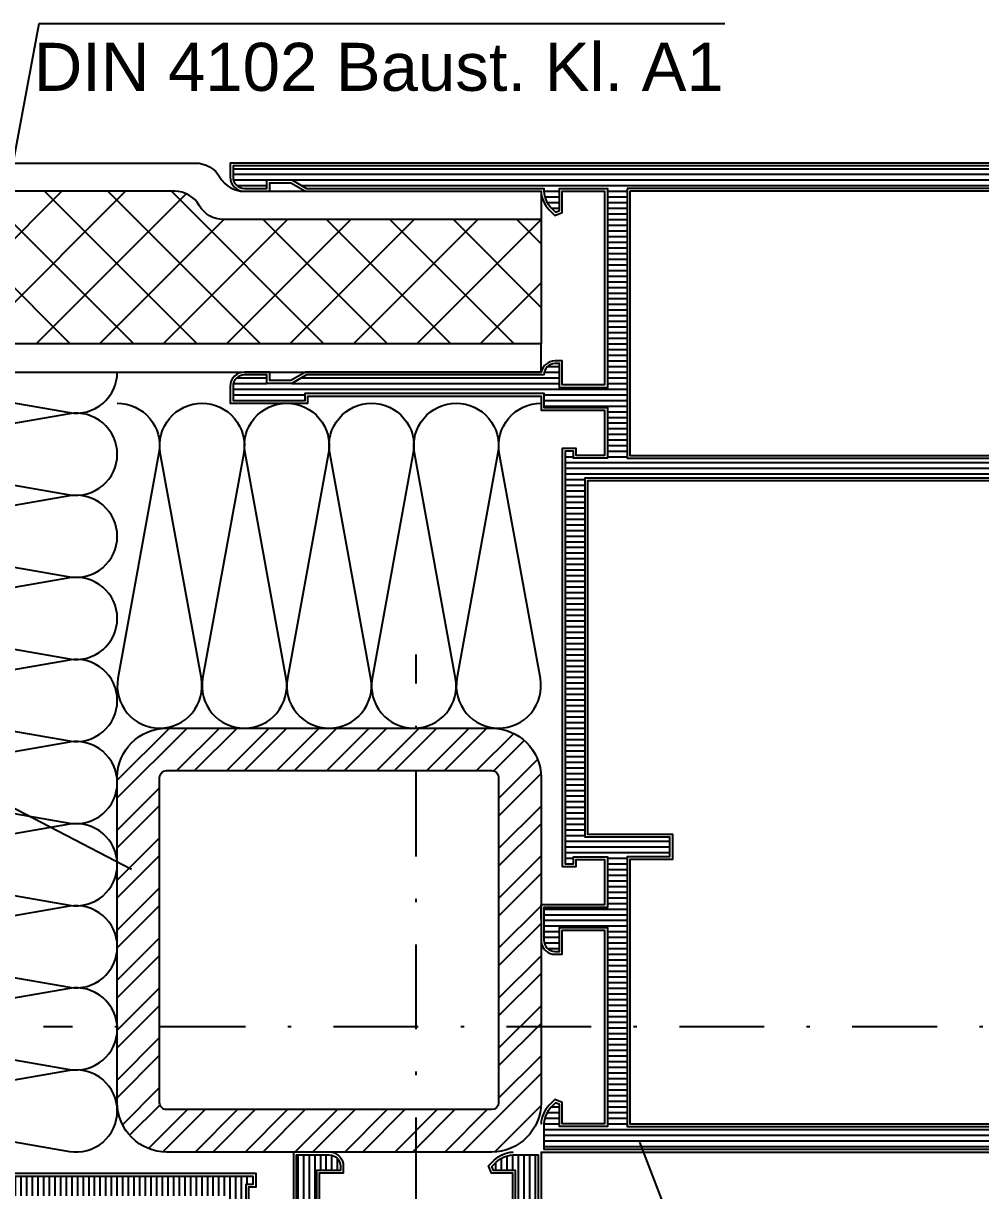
# Model space of a CAD drawing. Extents: x 13 to 201, y 43 to 254.
# Drawn here: x 46.68 to 80.56, y 188.13 to 229.44 of the extents above; entities that cross this region are included whole.
import ezdxf
from ezdxf.enums import TextEntityAlignment as Align

# ---------------------------------------------------------------- set-up
doc = ezdxf.new("R2010")
doc.units = 0
doc.header["$LTSCALE"] = 6
doc.linetypes.add('AUSGEZOGEN', pattern=[0])
doc.linetypes.add('CENTER', pattern=[1.02, 0.5, -0.25, 0.02, -0.25])
for name, color, linetype in [('CENT_18', 3, 'CENTER'), ('CONST18', 3, 'CONTINUOUS'), ('CONST25', 3, 'CONTINUOUS'), ('CONST35', 2, 'CONTINUOUS'), ('CONST50', 1, 'AUSGEZOGEN'), ('IS_PAR', 3, 'CONTINUOUS'), ('KH_NOR', 7, 'CONTINUOUS'), ('KH_PAR', 3, 'CONTINUOUS'), ('PNR', 7, 'CONTINUOUS')]:
    doc.layers.add(name, color=color, linetype=linetype)
doc.styles.add('SWISSL', font='swissl.ttf')

# ---------------------------------------------------------------- blocks, each defined once
blk = doc.blocks.new('*U107', base_point=(-320.9999189238257, 100.997290139497))
at = {"layer": 'CONST25'}
for points in [[(-343.9999999999693, 153.2921107541571, -0.4641480050801155), (-340.6105687930205, 156.1567515459372), (-324.3893501307745, 153.3327377743026, 0.4641480050801154), (-320.9999189238257, 156.1973785660827, 0.4641480050801154)], [(-320.9999189238257, 150.3868429422315, 0.4641480050801154), (-324.3893501307745, 153.2514837340116), (-340.6105687930205, 150.427469962377, -0.4641480050801155), (-343.9999999999693, 153.2921107541571, -0.4641480050801155)], [(-343.9999999999693, 147.481575130306, -0.4641480050801155), (-340.6105687930205, 150.3462159220861), (-324.3893501307745, 147.5222021504515, 0.4641480050801154), (-320.9999189238257, 150.3868429422316, 0.4641480050801154)], [(-320.9999189238257, 144.5763073183804, 0.4641480050801154), (-324.3893501307745, 147.4409481101605), (-340.6105687930205, 144.6169343385259, -0.4641480050801155), (-343.9999999999693, 147.481575130306, -0.4641480050801155)], [(-343.9999999999693, 141.6710395064549, -0.4641480050801155), (-340.6105687930205, 144.535680298235), (-324.3893501307745, 141.7116665266004, 0.4641480050801154), (-320.9999189238257, 144.5763073183805, 0.4641480050801154)], [(-320.9999189238257, 138.7657716945293, 0.4641480050801154), (-324.3893501307745, 141.6304124863094), (-340.6105687930205, 138.8063987146748, -0.4641480050801155), (-343.9999999999693, 141.6710395064549, -0.4641480050801155)], [(-343.9999999999693, 135.8605038826038, -0.4641480050801155), (-340.6105687930205, 138.7251446743838), (-324.3893501307745, 135.9011309027493, 0.4641480050801154), (-320.9999189238257, 138.7657716945293, 0.4641480050801154)], [(-320.9999189238257, 132.9552360706782, 0.4641480050801154), (-324.3893501307745, 135.8198768624583), (-340.6105687930205, 132.9958630908237, -0.4641480050801155), (-343.9999999999693, 135.8605038826038, -0.4641480050801155)], [(-343.9999999999693, 130.0499682587526, -0.4641480050801155), (-340.6105687930205, 132.9146090505327), (-324.3893501307745, 130.0905952788981, 0.4641480050801154), (-320.9999189238257, 132.9552360706782, 0.4641480050801154)], [(-320.9999189238257, 127.1447004468271, 0.4641480050801154), (-324.3893501307745, 130.0093412386072), (-340.6105687930205, 127.1853274669726, -0.4641480050801155), (-343.9999999999693, 130.0499682587527, -0.4641480050801155)], [(-343.9999999999693, 124.2394326349015, -0.4641480050801155), (-340.6105687930205, 127.1040734266816), (-324.3893501307745, 124.280059655047, 0.4641480050801154), (-320.9999189238257, 127.1447004468271, 0.4641480050801154)], [(-320.9999189238257, 121.334164822976, 0.4641480050801154), (-324.3893501307745, 124.1988056147561), (-340.6105687930205, 121.3747918431215, -0.4641480050801155), (-343.9999999999693, 124.2394326349016, -0.4641480050801155)], [(-343.9999999999693, 118.4288970110504, -0.4641480050801155), (-340.6105687930205, 121.2935378028305), (-324.3893501307745, 118.4695240311959, 0.4641480050801154), (-320.9999189238257, 121.334164822976, 0.4641480050801154)], [(-320.9999189238257, 115.5236291991249, 0.4641480050801154), (-324.3893501307745, 118.3882699909049), (-340.6105687930205, 115.5642562192704, -0.4641480050801155), (-343.9999999999693, 118.4288970110504, -0.4641480050801155)], [(-343.9999999999693, 112.6183613871993, -0.4641480050801155), (-340.6105687930205, 115.4830021789794), (-324.3893501307745, 112.6589884073448, 0.4641480050801154), (-320.9999189238257, 115.5236291991249, 0.4641480050801154)], [(-320.9999189238257, 109.7130935752737, 0.4641480050801154), (-324.3893501307745, 112.5777343670538), (-340.6105687930205, 109.7537205954192, -0.4641480050801155), (-343.9999999999693, 112.6183613871993, -0.4641480050801155)], [(-343.9999999999693, 106.8078257633482, -0.4641480050801155), (-340.6105687930205, 109.6724665551282), (-324.3893501307745, 106.8484527834937, 0.4641480050801154), (-320.9999189238257, 109.7130935752737, 0.4641480050801154)], [(-320.9999189238257, 103.9025579514226, 0.4641480050801154), (-324.3893501307745, 106.7671987432027), (-340.6105687930205, 103.9431849715681, -0.4641480050801155), (-343.9999999999693, 106.8078257633482, -0.4641480050801155)], [(-343.9999999999693, 100.997290139497, -0.4641480050801155), (-340.6105687930205, 103.8619309312771), (-324.3893501307745, 101.0379171596425, 0.4641480050801154), (-320.9999189238257, 103.9025579514226, 0.4641480050801154)]]:
    blk.add_lwpolyline(points, format="xyb", dxfattribs=at)
blk = doc.blocks.new('*U108', base_point=(-320.9998758119029, 130.997290139497))
at = {"layer": 'CONST25'}
for points in [[(-320.9998758119029, 153.9973152155592, -0.46634350449805), (-318.0457850364109, 150.4763458652355), (-320.9542418846189, 134.5182594898208, 0.46634350449805), (-318.000151109127, 130.9972901394971, 0.46634350449805)], [(-318.000151109127, 130.997290139497, 0.46634350449805), (-315.046060333635, 134.5182594898208), (-317.954517181843, 150.4763458652355, -0.46634350449805), (-315.0004264063511, 153.9973152155592, -0.46634350449805)], [(-315.0004264063511, 153.9973152155592, -0.46634350449805), (-312.0463356308591, 150.4763458652355), (-314.9547924790671, 134.5182594898208, 0.46634350449805), (-312.0007017035752, 130.9972901394971, 0.46634350449805)], [(-312.0007017035752, 130.997290139497, 0.46634350449805), (-309.0466109280832, 134.5182594898208), (-311.9550677762912, 150.4763458652355, -0.46634350449805), (-309.0009770007993, 153.9973152155592, -0.46634350449805)], [(-309.0009770007993, 153.9973152155592, -0.46634350449805), (-306.0468862253073, 150.4763458652355), (-308.9553430735153, 134.5182594898208, 0.46634350449805), (-306.0012522980234, 130.9972901394971, 0.46634350449805)], [(-306.0012522980234, 130.997290139497, 0.46634350449805), (-303.0471615225314, 134.5182594898208), (-305.9556183707394, 150.4763458652355, -0.46634350449805), (-303.0015275952475, 153.9973152155592, -0.46634350449805)], [(-303.0015275952475, 153.9973152155592, -0.46634350449805), (-300.0474368197555, 150.4763458652355), (-302.9558936679636, 134.5182594898208, 0.46634350449805), (-300.0018028924716, 130.9972901394971, 0.46634350449805)], [(-300.0018028924716, 130.997290139497, 0.46634350449805), (-297.0477121169797, 134.5182594898208), (-299.9561689651877, 150.4763458652355, -0.46634350449805), (-297.0020781896957, 153.9973152155592, -0.46634350449805)], [(-297.0020781896957, 153.9973152155592, -0.46634350449805), (-294.0479874142038, 150.4763458652355), (-296.9564442624118, 134.5182594898208, 0.46634350449805), (-294.0023534869198, 130.9972901394971, 0.46634350449805)], [(-294.0023534869198, 130.997290139497, 0.46634350449805), (-291.0482627114279, 134.5182594898208), (-293.9567195596359, 150.4763458652355, -0.46634350449805), (-291.002628784144, 153.9973152155592, -0.46634350449805)]]:
    blk.add_lwpolyline(points, format="xyb", dxfattribs=at)
blk = doc.blocks.new('*U111', base_point=(50.00000617451258, 189.4986450697793))
at = {"layer": 'CONST35'}
h = blk.add_hatch(dxfattribs=at)
h.set_pattern_fill('STEEL', color=256, scale=0.78740157480315, style=0)
h.set_pattern_definition([(45, (0, 0), (-1.767766952966369, 1.76776695296637), []), (45, (0, 1.25), (-1.767766952966369, 1.76776695296637), [])])
edge = h.paths.add_edge_path()
edge.add_line((76.5051618997685, 189.4986450697793), (53.49485044925666, 189.4986450697793))
edge.add_arc((53.49485044925666, 192.9934893445233), 3.494844274744082, 180, 270, ccw=False)
edge.add_line((50.00000617451258, 192.9934893445233), (50.00000617451258, 216.0038007950352))
edge.add_arc((53.49485044925666, 216.0038007950352), 3.494844274744082, 90, 180, ccw=False)
edge.add_line((53.49485044925666, 219.4986450697793), (76.50516189976838, 219.4986450697793))
edge.add_arc((76.50516189976838, 216.0038007950352), 3.494844274744082, 0, 90, ccw=False)
edge.add_line((80.00000617451246, 216.0038007950352), (80.00000617451246, 192.9934893445235))
edge.add_arc((76.50516189976827, 192.9934893445235), 3.494844274744196, -89.9999999999963, 0, ccw=False)
edge = h.paths.add_edge_path(flags=16)
edge.add_line((76.5051618997685, 192.4986450697793), (53.49485044925666, 192.4986450697793))
edge.add_arc((53.49485044925666, 192.9934893445233), 0.4948442747440822, 180, 270, ccw=False)
edge.add_line((53.00000617451258, 192.9934893445233), (53.00000617451258, 216.0038007950352))
edge.add_arc((53.49485044925666, 216.0038007950352), 0.4948442747440822, 90, 180, ccw=False)
edge.add_line((53.49485044925666, 216.4986450697793), (76.50516189976838, 216.4986450697793))
edge.add_arc((76.50516189976838, 216.0038007950352), 0.4948442747440822, 0, 90, ccw=False)
edge.add_line((77.00000617451246, 216.0038007950352), (77.00000617451246, 192.9934893445235))
edge.add_arc((76.50516189976827, 192.9934893445235), 0.4948442747441959, -89.99999999997368, 0, ccw=False)
at = {"layer": 'CONST50'}
for points in [[(76.5051618997685, 189.4986450697793), (53.49485044925666, 189.4986450697793, -0.4142135623730958), (50.00000617451258, 192.9934893445233), (50.00000617451258, 216.0038007950352, -0.4142135623730958), (53.49485044925666, 219.4986450697793), (76.50516189976838, 219.4986450697793, -0.4142135623730952), (80.00000617451246, 216.0038007950352), (80.00000617451246, 192.9934893445235, -0.4142135623730759)], [(76.5051618997685, 192.4986450697793), (53.49485044925666, 192.4986450697793, -0.4142135623730958), (53.00000617451258, 192.9934893445233), (53.00000617451258, 216.0038007950352, -0.4142135623730958), (53.49485044925666, 216.4986450697793), (76.50516189976838, 216.4986450697793, -0.4142135623730952), (77.00000617451246, 216.0038007950352), (77.00000617451246, 192.9934893445235, -0.4142135623729604)]]:
    blk.add_lwpolyline(points, format="xyb", close=True, dxfattribs=at)

msp = doc.modelspace()

# ---------------------------------------------------------------- hatches: boundary and pattern name
at = {"layer": 'CONST18'}
h = msp.add_hatch(dxfattribs=at)
h.set_pattern_fill('_USER', color=256, scale=0.2, angle=90, style=0, pattern_type=0)
h.set_pattern_definition([(179.9998722735152, (254.4987926395102, 254.4982252992941), (4.458495401637671e-07, 0.199999999999503), [])])
h.paths.add_polyline_path([(83.64870758980348, 217.348608708295), (83.64870023333938, 214.0486081272429), (84.8487002333261, 214.0486130885396), (84.8487007906366, 214.2986124521749), (85.14870079063587, 214.2986117834006), (85.14869011299533, 209.5088163087194), (84.4486895972191, 209.2774492395981), (84.44869867285232, 213.3486133438763), (66.54869867289673, 213.3486532474104), (66.54867036145092, 200.6486532474418), (69.54867036144347, 200.6486465596986), (69.54866880090768, 199.9486185597005), (68.04866880091146, 199.948621903572), (68.04864751165834, 190.3986499035956), (82.94864751162123, 190.3986166878049), (82.94866880092272, 199.948610324145), (81.44866880092638, 199.9486136680164), (81.44867036146218, 200.6486416680148), (84.44867036145473, 200.6486349802717), (84.4486895972191, 209.2774492395981), (85.1486901129953, 209.5088163087194), (85.14866824361945, 199.6986117834369), (84.84866824362021, 199.6986124522112), (84.84866880093216, 199.9486124522131), (83.64866880091267, 199.9486151272796), (83.64866478820912, 198.1486151271763), (85.89866478824118, 198.1486101115433), (85.89866222464877, 196.9986101115226, -0.4142135623839096), (85.49866133295069, 196.5986110032079), (85.3486613329408, 196.598611337552), (85.34866345072606, 197.5486113376043), (83.64866345073125, 197.5486151273021), (83.64864717715452, 190.2486151271945), (85.34864717723957, 190.2486113376303), (85.34864925752305, 191.1817934738169), (85.48125208361623, 191.2367190164717), (85.63504514018916, 191.0829252742117, -0.1989123673796632), (85.89864761843609, 190.446528583507), (85.89864572828458, 189.5986101116025), (65.09992228913677, 189.598656476989), (65.09992407253492, 190.3986564770306, -0.2127938438305804), (65.36225293410376, 191.0829704672871), (65.51604667636383, 191.23676352386), (65.64864925756851, 191.1818373899974), (65.6486475116294, 190.3986552537338), (67.34864751168621, 190.3986514640998), (67.34866322784552, 197.4486514640631), (65.64866322784059, 197.448655253761), (65.64866133306214, 196.5986552537686), (65.49866133300446, 196.5986555881619, -0.4142135626771382), (65.09866222474656, 196.99865647986), (65.09866367375145, 197.6486564798843), (65.09866478830352, 198.1486564798142), (67.34866478835858, 198.1486514640786), (67.3486688009468, 199.9486514640735), (66.14866880097858, 199.94865413914), (66.14866824366666, 199.6986541391432), (65.84866824366736, 199.6986548079175), (65.84870079068378, 214.2986548078814), (66.14870079068308, 214.2986541391071), (66.14870023337113, 214.0486541391051), (67.34870023339701, 214.0486514640386), (67.34870424598518, 215.8486514640375), (65.09870424600214, 215.8486564797116), (65.09870536061504, 216.3486561404447), (56.64870536072763, 216.3487036563491), (56.648704803415, 216.0987033169516), (54.09870480340851, 216.0987090014334), (54.09870591804514, 216.5987090015334, -0.4142135626133748), (54.49870680970221, 216.9987081098359), (55.29870680974122, 216.9987063264377), (55.29870614096691, 216.6987063264384), (56.17550106020792, 216.6987043718453), (56.69511681544688, 216.9987031235402), (65.09870680965389, 216.9986561780119, -0.4142137833599975), (65.49870770135254, 217.3986555881104), (65.6487077013214, 217.3986552537417), (65.6487058064609, 216.5486552536727), (67.34870580653984, 216.5486514639748), (67.348721522657, 223.5986514640148), (65.64872152267631, 223.5986552536952), (65.64871977678007, 222.8154731175013), (65.516116950687, 222.7605475748465), (65.3623238941141, 222.9143413171066, -0.2127937461927152), (65.099998065654, 223.5986561411556), (56.69513184025399, 223.5987031234287), (56.17551711079125, 223.8987043718275), (55.29872219155033, 223.8987063264206), (55.29872152277602, 223.5987063264213), (54.49872152277806, 223.5987081098194, -0.4142135626133889), (54.09872241447812, 223.9987090014765), (54.09872330609087, 224.3987089243103), (98.39872330596222, 224.3985759595056), (98.39870759319447, 217.3485822436004), (97.34870759750513, 217.3485845950223), (97.34870826048581, 217.6485845865478), (97.84870825859554, 217.6485834719649), (97.84871037636941, 218.5985834719452, 0.4142135699999916), (97.34871148969259, 219.0985845865669), (95.14871154724779, 219.0985894909115, 0.4142135623624694), (94.64871037637724, 218.598590549307), (94.64870825855766, 217.6485906054714), (95.14870825925311, 217.6485894909296), (95.14870759255771, 217.3485894323277)])
edge = h.paths.add_edge_path(flags=16)
edge.add_line((68.04872152266785, 223.5986435398768), (68.04870023342933, 214.048678094013))
edge.add_line((68.04870023342932, 214.048678094013), (82.948700233329, 214.0486164972698))
edge.add_line((82.94870023332899, 214.0486164972698), (82.94870825860696, 217.6486103241009))
edge.add_arc((83.34870825860597, 217.6486094324018), 0.4000000000000057, 89.99987227351522, 179.9998722735152, ccw=False)
edge.add_line((83.34870915030504, 218.0486094324008), (93.94870915028015, 218.0485858023752))
edge.add_line((93.94870915028014, 218.0485858023752), (93.948713051438, 219.7985858023461))
edge.add_line((93.948713051438, 219.7985858023461), (97.59871305145313, 219.7985776656176))
edge.add_line((97.59871305145313, 219.7985776656176), (97.59872152259436, 223.5985776656074))
edge.add_line((97.59872152259439, 223.5985776656074), (68.04872152266783, 223.5986435398768))
h = msp.add_hatch(dxfattribs=at)
h.set_pattern_fill('_USER', color=256, scale=0.2, angle=90, style=0, pattern_type=0)
h.set_pattern_definition([(90, (0, 0), (-0.2, 1.224606353822377e-17), [])])
h.paths.add_polyline_path([(37.14999745806609, 170.8500022335848), (40.44999803912648, 170.8500022335302), (40.44999040273247, 169.6500022335575), (40.19999103909662, 169.6500022335575), (40.19999103909662, 169.3500022335575), (44.98978651378972, 169.3500022335575), (45.22115514338493, 170.0500022335575), (41.14999103909665, 170.0500022335575), (41.14999103909642, 187.9500022335575), (53.84999103909659, 187.9500022335575), (53.84999103909661, 184.9500022335575), (54.5500190390965, 184.9500022335575), (54.55001903909652, 186.4500022335575), (64.09999103909661, 186.4500022335575), (64.09999103909661, 171.5500022335575), (54.54999740273276, 171.5500022335574), (54.54999740273288, 173.0500022335575), (53.84996940273275, 173.0500022335575), (53.84996940273275, 170.0500022335575), (45.22115514338493, 170.0500022335575), (44.98978651378972, 169.3500022335575), (54.7999910390966, 169.3500022335575), (54.7999910390966, 169.6500022335575), (54.54999103909402, 169.6500022335574), (54.5499910391248, 170.8500022335799), (56.34999103923253, 170.8500022336376), (56.34999103905822, 168.6000022336), (57.49999103908183, 168.6000022335575, 0.4142135623839096), (57.89999103909659, 169.0000022335575), (57.89999103913966, 169.1500022335678), (56.94999103908498, 169.1500022335678), (56.94999103910822, 170.8500022335668), (64.249991039234, 170.8500022336354), (64.2499910390771, 169.1500022335461), (63.31680890288821, 169.1500022335567), (63.26188306462895, 169.0173995299065), (63.41567646404581, 168.8636061304896, 0.1989123673796632), (64.05207256711373, 168.6000022335575), (64.89999103902026, 168.6000022334887), (64.89999103914023, 189.3987256726882), (64.09999103909661, 189.3987256726882, 0.2127938438305804), (63.41567646404582, 189.1363983366254), (63.26188306462897, 188.9826049372085), (63.3168089028874, 188.8500022335602), (64.09999103915298, 188.8500022335923), (64.09999103906584, 187.1500022335313), (57.04999103908497, 187.1500022335683), (57.04999103910823, 188.8500022335774), (57.89999103910277, 188.8500022334954), (57.8999910390966, 189.0000022335534, 0.4142135626771382), (57.49999103909663, 189.4000022335114), (56.84999103907066, 189.4000022335175), (56.34999103913957, 189.4000022335893), (56.34999103906777, 187.1500022335287), (54.54999103906837, 187.1500022335863), (54.54999103909915, 188.3500022335575), (54.79999103909661, 188.3500022335575), (54.79999103909661, 188.6500022335575), (40.19999103909643, 188.6500022335575), (40.19999103909642, 188.3500022335575), (40.449991039099, 188.3500022335575), (40.44999103906823, 187.1500022335287), (38.64999103906487, 187.1500022335863), (38.64999103919818, 189.400002233575), (38.14999137846384, 189.4000022335852), (38.14996269970246, 197.8500022335575), (38.39996303910058, 197.8500022335575), (38.39996303920042, 200.4000022335703), (37.89996303909921, 200.4000022335575, 0.4142135626133748), (37.49996303909665, 200.0000022335985), (37.49996303909665, 199.2000022335575), (37.79996303909671, 199.2000022335575), (37.79996303909672, 198.3232073143143), (37.49996312905039, 197.8035922278482), (37.499991340895, 189.4000022335574, 0.4142137833599975), (37.09999103909642, 189.0000022335575), (37.09999103907797, 188.8500022335883), (37.94999103914906, 188.8500022335882), (37.94999103912583, 187.1500022335051), (30.8999910390684, 187.1500022335842), (30.89999103910908, 188.8500022335691), (31.68317317530487, 188.8500022335584), (31.73809901356408, 188.9826049372085), (31.58430561414723, 189.1363983366253, 0.2127937461927152), (30.8999913748891, 189.398725690592), (30.89996312914475, 197.8035919160759), (30.5999630390966, 198.3232073143145), (30.5999630390966, 199.2000022335575), (30.89996303909667, 199.2000022335575), (30.89996303909667, 200.0000022335575, 0.4142135626133889), (30.49996303913769, 200.4000022335575), (30.09996311630286, 200.4000022336436), (30.09999732543439, 156.100002233586), (37.1499910413571, 156.1000022301714), (37.14999103064535, 157.1500022258634), (36.84999103911915, 157.150002231657), (36.84999103907816, 156.650002233546), (35.89999103909548, 156.6500022335575, -0.4142135699999916), (35.39999103909643, 157.1500022348594), (35.3999910390966, 159.3500021773097, -0.4142135623624694), (35.89999109532635, 159.8500022335575), (36.84999103916429, 159.8500022335919), (36.84999103908223, 159.3500022328952), (37.14999109768491, 159.3500022308161)])
edge = h.paths.add_edge_path(flags=16)
edge.add_line((30.89999740273299, 186.4500022335575), (40.44996284862052, 186.4500022335575))
edge.add_line((40.44996284862052, 186.4500022335575), (40.44999122957299, 171.5500022335575))
edge.add_line((40.44999122957299, 171.5500022335575), (36.84999740273294, 171.5500022335575))
edge.add_arc((36.84999740273294, 171.1500022335575), 0.4000000000000057, 90, 180)
edge.add_line((36.44999740273293, 171.1500022335575), (36.44999740273293, 160.550002233556))
edge.add_line((36.44999740273293, 160.550002233556), (34.69999740275765, 160.5500022335816))
edge.add_line((34.69999740275765, 160.5500022335816), (34.699997402732, 156.9000022335574))
edge.add_line((34.699997402732, 156.9000022335574), (30.8999974027328, 156.9000022335575))
edge.add_line((30.8999974027328, 156.9000022335575), (30.89999740273299, 186.4500022335575))
at = {"layer": 'IS_PAR'}
h = msp.add_hatch(dxfattribs=at)
h.set_pattern_fill('ANSI37', color=256, scale=0.5, style=0)
h.set_pattern_definition([(45, (210.4999656364255, 139.0000000000308), (-1.122532015133644, 1.122532015133644), []), (135, (210.4999656364255, 139.0000000000308), (-1.122532015133644, -1.122532015133644), [])])
h.paths.add_polyline_path([(36.39999363644057, 216.0987014896141, -0.1989120344357369), (36.98577826233651, 217.512913240254), (31.29285145850366, 223.2058482251992, 0.1989096487550382), (30.99996563642543, 222.4987488408253), (30.99996563642543, 202.4621884833276, 0.2679535240330033), (31.49997963643301, 201.5961549967859, -0.267953524033009), (31.99999363644048, 200.7301215102442), (31.99999363644059, 189.4986428361961), (36.39999363644051, 189.4986428361961)])
h.paths.add_polyline_path([(65.0000069710307, 222.4986576078524), (53.76660046912832, 222.4986605230234, -0.2679535240330118), (52.90056770114023, 222.998675767577, 0.2679531356716639), (52.03453638253279, 223.4986910121264), (31.99996707349061, 223.498748840824, 0.198915459488516), (31.29285145850389, 223.2058482251992), (36.98577826233662, 217.512913240254, -0.1989127003236119), (38.39999363644057, 218.0987014896141), (65.00870450763722, 218.0987014896141)])

# ---------------------------------------------------------------- linework, layer by layer
at = {"layer": 'CENT_18'}
for p, q in [((60.574957167543, 169.3628985055144), (60.57501140526199, 207.1049035453619)), ((85.13575909784021, 193.9236651403653), (47.3937540579538, 193.9236651403653))]:
    msp.add_line(p, q, dxfattribs=at)
at = {"layer": 'CONST18'}
msp.add_line((65.0000069710307, 222.4986576078524), (65.00870450763716, 218.0987014896141), dxfattribs=at)
for points in [[(52.03453493315209, 223.4986910121305), (31.99996707349061, 223.4987488408243, 0.4142139832797955), (30.99996563642543, 222.4987488408253), (30.99996563642549, 202.4621884833276, 0.2679535240329888), (31.49997963643295, 201.5961549967859, -0.2679535240330097), (31.99999363644048, 200.7301215102442), (31.99999363644054, 189.4986428361961), (30.99999363644054, 189.4986428361961), (30.99996749960917, 199.9980721721057, 0.267948798698758), (30.49996656801892, 200.8640955686047, -0.267949480667075), (29.99996563642543, 201.7301215102442), (29.99996563642543, 222.498748840825, -0.4142139832797928), (31.99996851055568, 224.498748840823), (52.76660334329989, 224.4986899601016, -0.267949480667075), (53.63262856640455, 223.9986877839729, 0.2679487986987579), (54.49865124436877, 223.4986856078511), (65.00000840809582, 223.4986576078513), (65.0000069710307, 222.4986576078524), (53.76660046912832, 222.4986605230234, -0.2679535240330096), (52.90056770114023, 222.998675767577, 0.2679535240329888)], [(37.39999363644051, 189.4898979484797), (37.39999363644057, 216.0987014896141, -0.4142135623730938), (38.39999363644057, 217.0987014896141), (65.00870450763722, 217.0986734896144), (65.00870450763716, 218.0987014896141), (38.39999363644057, 218.0987014896141, 0.414213562373095), (36.39999363644057, 216.0987014896141), (36.39999363644051, 189.4898979484797)]]:
    msp.add_lwpolyline(points, format="xyb", close=True, dxfattribs=at)
at = {"layer": 'KH_NOR'}
for points in [[(98.49872352883813, 224.4985756593591), (53.99872352899456, 224.4987092244564), (53.99872241447838, 223.9987092244423, 0.4142135626133887), (54.49872129985329, 223.4987081098197), (55.39872129985102, 223.4987061034967), (55.39872196862532, 223.7987061034961), (56.14872196862348, 223.7987044315603), (56.66833654211854, 223.4987032732099), (65.00007846349177, 223.4986566996936, 0.1854049275541883), (65.29161305836396, 222.8436307966197), (65.49265337420238, 222.642589584442), (65.74871962782714, 222.7486550307852), (65.74872129975267, 223.498655030773), (67.24872129973355, 223.4986516869374), (67.2487060294637, 216.648651686898), (65.74870602938543, 216.648655030749), (65.74870792424596, 217.498655030829), (65.49870792427731, 217.4986555881101, 0.3563939586925856), (65.00880908402283, 217.098656680215), (56.66832227493325, 217.0987032732258), (56.14870636388957, 216.7987044315776), (55.39870636389142, 216.7987061035134), (55.39870703266573, 217.0987061035127), (54.49870703266799, 217.0987081098356, 0.4142135626133742), (53.9987059180454, 216.5987092244607), (53.99870458048139, 215.9987092243545), (56.74870458048991, 215.998703094031), (56.74870513780186, 216.2487030940304), (64.99870513769329, 216.2486567027627), (64.99870402307971, 215.7486567026307), (67.24870402306385, 215.7486516869566), (67.2487004563188, 214.1486516869606), (66.24870045629567, 214.1486539161827), (66.24870101360759, 214.3986539161821), (65.74870101360884, 214.3986550308059), (65.74866802074288, 199.5986550308425), (66.24866802074163, 199.5986539162187), (66.24866857805355, 199.848653916218), (67.24866857802542, 199.848651686996), (67.24866501128037, 198.2486516869999), (64.99866501121417, 198.2486567027355), (64.99866389666212, 197.7486567028085)], [(64.99866200172977, 196.898656702785), (65.00876405321927, 196.898656680265, 0.3563939589237406), (65.4986611100756, 196.4986555881621), (65.7486611101468, 196.49865503084), (65.74866300492528, 197.3486550308378), (67.24866300492153, 197.3486516869868), (67.24864773461067, 190.4986516870192), (65.74864773455803, 190.4986550308138), (65.74864940652458, 191.2486550308633), (65.49258362579465, 191.3547216188755), (65.29154241361692, 191.1536813030372, 0.185404927554188), (65.00000489831763, 190.4986566997754), (64.99864773454448, 190.4986567028009)], [(57.59999103909662, 189.5000022336037), (57.59999103909662, 189.4899001821141, -0.3563939589237406), (57.9999910390966, 189.0000022335575), (57.99999103910686, 188.7500022334857), (57.14999103910686, 188.7500022335678), (57.14999103908634, 187.2500022335678), (63.99999103907096, 187.2500022335319), (63.99999103914787, 188.7500022335882), (63.2499910390966, 188.7500022335575), (63.14392502191862, 189.0060682507355), (63.34496578592717, 189.207109014744, -0.185404927554188), (63.9999910390966, 189.4986450698305), (63.9999910390966, 189.5000022336037)]]:
    msp.add_lwpolyline(points, format="xyb", dxfattribs=at)
msp.add_lwpolyline([(68.14872129974282, 223.4986433169522), (68.1487004563534, 214.1486776806119), (82.84870045625445, 214.1486169106707), (82.84870825860722, 217.6486105470256, -0.414213562373095), (83.34870937322981, 218.1486094324005), (93.84870937320372, 218.1485860252997), (93.84871327436156, 219.8985860252699), (97.49871327437816, 219.8985778885415), (97.49872129966985, 223.4985778885324), (68.14872129974282, 223.4986433169522)], format="xyb", close=True, dxfattribs=at)
msp.add_lwpolyline([(82.84864773454626, 190.4986169107294), (82.84866857799815, 199.84861054707), (81.34866857800188, 199.8486138909415), (81.34867058438721, 200.7486418909394), (84.3486705843797, 200.7486352031962), (84.34869844992775, 213.2486135668013), (66.64869844997168, 213.2486530244858), (66.64867058437545, 200.7486530245167), (69.648670584368, 200.7486463367736), (69.6486685779827, 199.8486183367759), (68.14866857798646, 199.8486216806475), (68.14864773458285, 190.4986496806706), (82.84864773454626, 190.4986169107294)], close=True, dxfattribs=at)
for points in [[(56.24999103907096, 187.2500022335319), (56.24999103914276, 189.5000022336037), (56.74999103907096, 189.5000022335319)], [(64.99864550529699, 189.4986567027591), (85.99864550536768, 189.4986098886786)], [(64.99999103914082, 189.5000022336035), (64.99999103901968, 168.5000022334806)], [(40.3499910390708, 187.2500022335319), (40.34999103909644, 188.2500022335575), (40.09999103909642, 188.2500022335575), (40.09999103909642, 188.7500022335575), (54.89999103909661, 188.7500022335575), (54.89999103909661, 188.2500022335575), (54.64999103909659, 188.2500022335575), (54.64999103907095, 187.2500022335831)]]:
    msp.add_lwpolyline(points, dxfattribs=at)
at = {"layer": 'KH_PAR'}
for points in [[(98.39872330596222, 224.3985759595056), (54.0987233060909, 224.3987089243103), (54.09872241447812, 223.9987090014765, 0.4142135626133888), (54.49872152277806, 223.5987081098194), (55.29872152277605, 223.5987063264213), (55.29872219155035, 223.8987063264206), (56.1755171107913, 223.8987043718275), (56.69513184025402, 223.5987031234287), (65.099998065654, 223.5986561411556, 0.2127937461927152), (65.3623238941141, 222.9143413171066), (65.51611695068698, 222.7605475748465), (65.64871977678004, 222.8154731175013), (65.64872152267631, 223.5986552536952), (67.34872152265697, 223.5986514640148), (67.34870580653984, 216.5486514639748), (65.64870580646087, 216.5486552536727), (65.6487077013214, 217.3986552537417), (65.49870770135254, 217.3986555881104, 0.4142137833599976), (65.09870680965389, 216.9986561780119), (56.69511681544688, 216.9987031235402), (56.17550106020786, 216.6987043718453), (55.29870614096691, 216.6987063264384), (55.29870680974122, 216.9987063264377), (54.49870680970221, 216.9987081098359, 0.4142135626133747), (54.09870591804514, 216.5987090015334), (54.09870480340848, 216.0987090014334), (56.64870480341497, 216.0987033169516), (56.64870536072763, 216.3487036563491), (65.09870536061501, 216.3486561404447), (65.09870424600217, 215.8486564797116), (67.34870424598518, 215.8486514640375), (67.34870023339701, 214.0486514640386), (66.14870023337116, 214.0486541391051), (66.14870079068308, 214.2986541391071), (65.84870079068381, 214.2986548078814), (65.84866824366739, 199.6986548079175), (66.14866824366666, 199.6986541391432), (66.14866880097858, 199.94865413914), (67.34866880094674, 199.9486514640735), (67.34866478835858, 198.1486514640786), (65.09866478830352, 198.1486564798142), (65.09866367375145, 197.6486564798843), (65.09866222474656, 196.99865647986, 0.4142135626771382), (65.49866133300446, 196.5986555881619), (65.64866133306214, 196.5986552537686), (65.64866322784061, 197.448655253761), (67.34866322784555, 197.4486514640631), (67.34864751168621, 190.3986514640998), (65.64864751162938, 190.3986552537338), (65.64864925756848, 191.1818373899974), (65.51604667636389, 191.23676352386), (65.36225293410376, 191.0829704672871, 0.2127938438305804), (65.09992407253492, 190.3986564770306), (65.09992228913677, 189.598656476989), (85.89864572828458, 189.5986101116025)], [(56.34999103906777, 187.1500022335287), (56.34999103913957, 189.4000022335893), (56.84999103907066, 189.4000022335175), (57.49999103909663, 189.4000022335114, -0.4142135626771382), (57.8999910390966, 189.0000022335534), (57.89999103910276, 188.8500022334954), (57.04999103910822, 188.8500022335774), (57.04999103908497, 187.1500022335683)], [(64.09999103906583, 187.1500022335313), (64.099991039153, 188.8500022335924), (63.3168089028874, 188.8500022335602), (63.26188306462894, 188.9826049372085), (63.41567646404582, 189.1363983366254, -0.2127938438305804), (64.09999103909661, 189.3987256726882), (64.89999103914023, 189.3987256726882), (64.89999103902025, 168.6000022334887)]]:
    msp.add_lwpolyline(points, format="xyb", dxfattribs=at)
msp.add_lwpolyline([(68.04872152266785, 223.5986435398768), (68.04870023342932, 214.048678094013), (82.94870023332899, 214.0486164972698), (82.94870825860696, 217.6486103241009, -0.4142135623730936), (83.34870915030504, 218.0486094324008), (93.94870915028014, 218.0485858023752), (93.948713051438, 219.7985858023461), (97.59871305145313, 219.7985776656176), (97.59872152259439, 223.5985776656074), (68.04872152266785, 223.5986435398768)], format="xyb", close=True, dxfattribs=at)
msp.add_lwpolyline([(82.94864751162123, 190.3986166878049), (82.94866880092269, 199.948610324145), (81.44866880092638, 199.9486136680164), (81.44867036146218, 200.6486416680148), (84.44867036145473, 200.6486349802717), (84.44869867285229, 213.3486133438763), (66.5486986728967, 213.3486532474103), (66.54867036145095, 200.6486532474418), (69.54867036144347, 200.6486465596986), (69.5486688009077, 199.9486185597005), (68.04866880091149, 199.948621903572), (68.04864751165834, 190.3986499035956), (82.94864751162123, 190.3986166878049)], close=True, dxfattribs=at)
msp.add_lwpolyline([(40.44999103906823, 187.1500022335287), (40.449991039099, 188.3500022335575), (40.19999103909642, 188.3500022335575), (40.19999103909642, 188.6500022335575), (54.7999910390966, 188.6500022335575), (54.7999910390966, 188.3500022335575), (54.54999103909915, 188.3500022335575), (54.54999103906839, 187.1500022335863)], dxfattribs=at)
at = {"layer": 'PNR', "color": 3}
for points in [[(44.24998590547671, 213.4671045181651), (47.23490637173319, 229.4419222253687), (71.5, 229.4419222253687)], [(50.5, 199.5), (28.5, 210.9419222253687), (14, 210.9419222253687)], [(68.48129845512676, 189.8484656972614), (71.35871433889525, 182.3474855119389), (79.90764371363736, 182.3474855119389)]]:
    msp.add_lwpolyline(points, dxfattribs=at)

# ---------------------------------------------------------------- block references
at = {"layer": 'CONST25', "xscale": 0.5, "yscale": 0.5, "zscale": 0.5}
for name, p in [('*U107', (50.00000617451258, 189.4986450697793)), ('*U108', (50.00002773047396, 204.4986450697793))]:
    msp.add_blockref(name, p, dxfattribs=at)
at = {"layer": 'CONST35', "xscale": 0.5, "yscale": 0.5, "zscale": 0.5}
msp.add_blockref('*U111', (50.00000617451258, 189.4986450697793), dxfattribs=at)

# ---------------------------------------------------------------- texts
at = {"layer": 'PNR', "color": 10, "style": 'SWISSL'}
msp.add_text('DIN 4102 Baust. Kl. A1', height=1.7, dxfattribs=at).set_placement((71.46625566849559, 227.0524174856599), align=Align.RIGHT)

doc.saveas('drawing.dxf')
